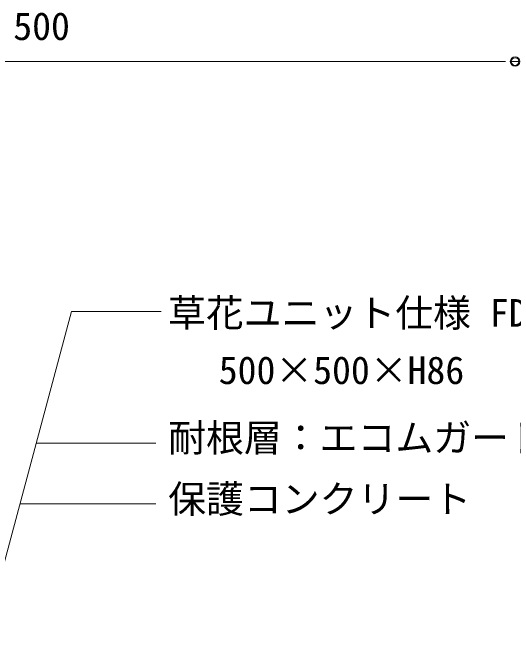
# Model space of a CAD drawing. Units: millimetres, scale not verified. Extents: x -1485 to 1485, y -1050 to 1050.
# Drawn here: x 135.1 to 399.5, y 82.8 to 416.1 of the extents above; entities that cross this region are included whole.
import ezdxf
from ezdxf.enums import TextEntityAlignment as Align

# ---------------------------------------------------------------- set-up
doc = ezdxf.new("R2010")
doc.units = ezdxf.units.MM
doc.header["$LTSCALE"] = 4
for name, color, linetype, lineweight in [('0-0_0', 7, 'Continuous', 18), ('0-A_sunpo', 7, 'Continuous', 18), ('0-B_MOJI', 7, 'Continuous', 18)]:
    doc.layers.add(name, color=color, linetype=linetype, lineweight=lineweight)
doc.styles.add('ＭＳ ゴシック', font='')
doc.styles.get('ＭＳ ゴシック').set_extended_font_data('MS Gothic')

# ---------------------------------------------------------------- blocks, each defined once
blk = doc.blocks.new('_Dot')
at = {"layer": '0-0_0'}
for p, q in [((-0.5, 0), (-1, 0)), ((0.25, 0), (-0.25, 0))]:
    blk.add_line(p, q, dxfattribs=at)
blk.add_circle((0, 0), 0.25, dxfattribs=at)

msp = doc.modelspace()

# ---------------------------------------------------------------- linework, layer by layer
at = {"layer": '0-A_sunpo'}
msp.add_line((-89.592, 390.193), (390.408, 390.193), dxfattribs=at)
at = {"layer": '0-B_MOJI'}
for p, q in [((48.629, -180.504), (166.16, 258.127)), ((166.16, 258.127), (213.601, 258.127)), ((147.52, 188.562), (210.727, 188.562)), ((138.946, 156.562), (210.727, 156.562))]:
    msp.add_line(p, q, dxfattribs=at)

# ---------------------------------------------------------------- block references
at = {"layer": '0-A_sunpo', "xscale": 10, "yscale": 10}
msp.add_blockref('_Dot', (400.408, 390.193), dxfattribs=at)
at = {"layer": '0-A_sunpo', "xscale": 8, "yscale": 8, "rotation": 180}
msp.add_blockref('_Dot', (400.408, 390.193), dxfattribs=at)

# ---------------------------------------------------------------- texts
at = {"layer": '0-A_sunpo', "style": 'ＭＳ ゴシック'}
msp.add_text('500', height=14.66, dxfattribs=at).set_placement((135.408, 397.193), align=Align.BOTTOM_LEFT)
at = {"layer": '0-B_MOJI', "style": 'ＭＳ ゴシック'}
for s, p in [('草花ユニット仕様 FD-U・G', (217.152, 245.654)), ('500×500×H86', (243.923, 215.415)), ('耐根層：エコムガード\u3000t0.6', (217.227, 179.708)), ('保護コンクリート', (217.227, 147.353))]:
    msp.add_text(s, height=14.66, dxfattribs=at).set_placement(p, align=Align.BOTTOM_LEFT)

doc.saveas('drawing.dxf')
